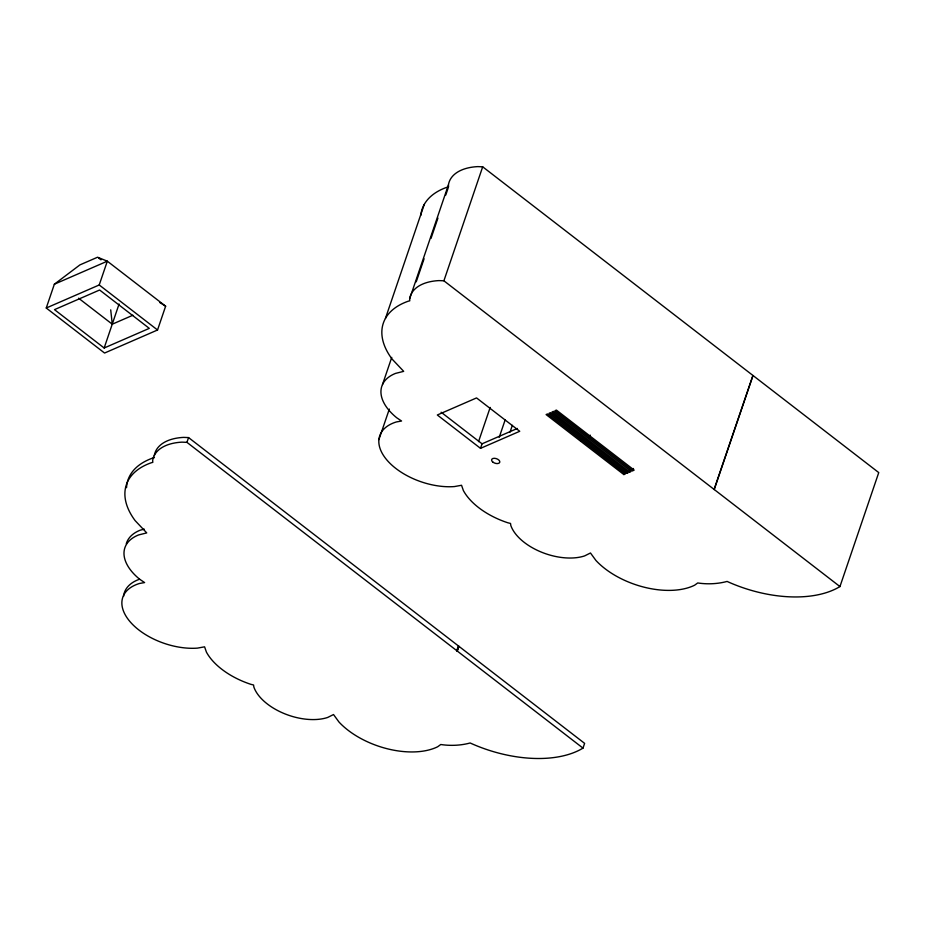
<?xml version="1.0" encoding="UTF-8"?>
<svg xmlns="http://www.w3.org/2000/svg" width="925" height="925" viewBox="0 0 925 925"><rect width="100%" height="100%" fill="white"/><g stroke="black" fill="none" stroke-linecap="round" stroke-linejoin="round"><path stroke-width="1.39" d="M104.167 347.997L149.295 328.363L99.623 290.011L54.494 309.644L104.167 347.997L119.082 303.99M632.688 470.744L634.168 470.097L556.399 410.087L554.931 410.723L632.688 470.744L633.463 468.478M46.25 308.013L54.355 284.218L79.92 264.897L97.576 257.219L107.323 261.185L165.633 306.198L157.539 329.994L104.56 353.038L46.25 308.013L99.218 284.969L107.323 261.185L54.355 284.218M188.561 437.583L584.612 743.365L582.993 748.117L186.942 442.347L188.561 437.583L183.589 437.386A52.656 29.369 18.8 0 0 154.302 455.643M385.436 318.431L424.24 204.46M409.636 298.856L448.428 184.873A52.656 29.369 18.8 0 1 477.728 166.616L482.688 166.812L878.75 472.594L839.946 586.566A100.455 56.032 18.8 0 1 727.096 581.432C717.788 583.964 707.44 584.438 697.716 582.958L694.652 585.19A64.611 36.04 18.8 0 1 595.943 560.481L590.474 552.988L584.612 555.913A46.273 25.808 18.8 0 1 510.831 525.527L510.519 523.446L507.779 522.764A59.905 33.416 18.8 0 1 463.379 490.562L461.552 485.278L454.395 486.573A54.17 30.213 18.8 0 1 387.795 461.043A54.17 30.213 18.8 0 1 396.351 421.95L401.554 421.014L396.733 417.776A53.928 30.074 18.8 0 1 395.599 373.376L403.693 371.353L392.084 359.073A88.788 49.522 18.8 0 1 408.7 301.053L409.763 300.833L409.636 298.856A52.656 29.369 18.8 0 1 438.924 280.599L443.896 280.795L839.946 586.566M416.227 281.836L424.078 258.769M431.004 238.419L437.93 218.069M445.792 195.002L448.093 188.214M382.511 384.534L391.749 357.397M378.903 439.595L389.333 409.07M443.896 280.795L482.688 166.812M478.537 441.63L490.181 407.428M480.514 448.347L519.746 431.281L476.548 397.923L437.317 414.99L480.514 448.347L482.052 443.815L517.364 428.46M499.199 437.363L505.2 419.765M510.033 432.125L512.334 425.35M456.742 650.645L458.361 645.893M457.112 651.061L458.731 646.309M457.285 651.061L458.904 646.309M580.657 441.248L546.097 414.562L547.565 413.926L625.346 473.947L623.878 474.583L580.657 441.248L581.432 438.982M583.594 439.965L584.369 437.698M589.479 437.398L590.254 435.143M623.878 474.583L624.653 472.317M629.659 472.062L631.208 471.392L553.451 411.359L551.982 412.007L629.659 472.062L630.422 469.808M714.065 489.51L752.869 375.538M714.239 489.51L753.043 375.538M626.792 473.311L628.272 472.675L550.514 412.642L549.045 413.278L626.792 473.311L627.578 471.045M78.59 298.208L112.272 324.201L132.899 315.228M144.312 529.158L140.265 530.164A53.928 30.074 18.8 0 0 126.274 543.773M154.429 457.632L153.365 457.852A88.788 49.522 18.8 0 0 126.54 487.66M186.942 442.347L181.971 442.15A52.656 29.369 18.8 0 0 152.671 460.407L152.798 462.384L151.746 462.604A88.788 49.522 18.8 0 0 135.131 520.625L146.74 532.904L138.646 534.928A53.928 30.074 18.8 0 0 139.779 579.327L144.601 582.565L139.398 583.502A54.17 30.213 18.8 0 0 130.841 622.594A54.17 30.213 18.8 0 0 197.441 648.124L204.587 646.829L206.425 652.113A59.905 33.416 18.8 0 0 250.825 684.315L253.566 684.997L253.878 687.078A46.273 25.808 18.8 0 0 327.658 717.465L333.52 714.539L338.989 722.032A64.611 36.04 18.8 0 0 437.698 746.741L440.762 744.509C450.487 745.989 460.835 745.515 470.143 742.983A100.455 56.032 18.8 0 0 582.993 748.117M159.713 302.475L165.633 306.198M441.132 412.226L482.052 443.815M98.709 258.098L100.987 259.856M99.218 284.969L157.539 329.994M110.711 309.852L112.272 324.201M448.428 184.873L448.556 186.862L447.492 187.081A88.788 49.522 18.8 0 0 420.783 215.433M123.568 596.382A54.17 30.213 18.8 0 1 139.594 579.212M492.921 462.142A4.278 2.393 18.8 0 0 499.731 462.373A4.278 2.393 18.8 0 0 494.447 458.291A4.278 2.393 18.8 0 0 492.921 462.142"/></g></svg>
